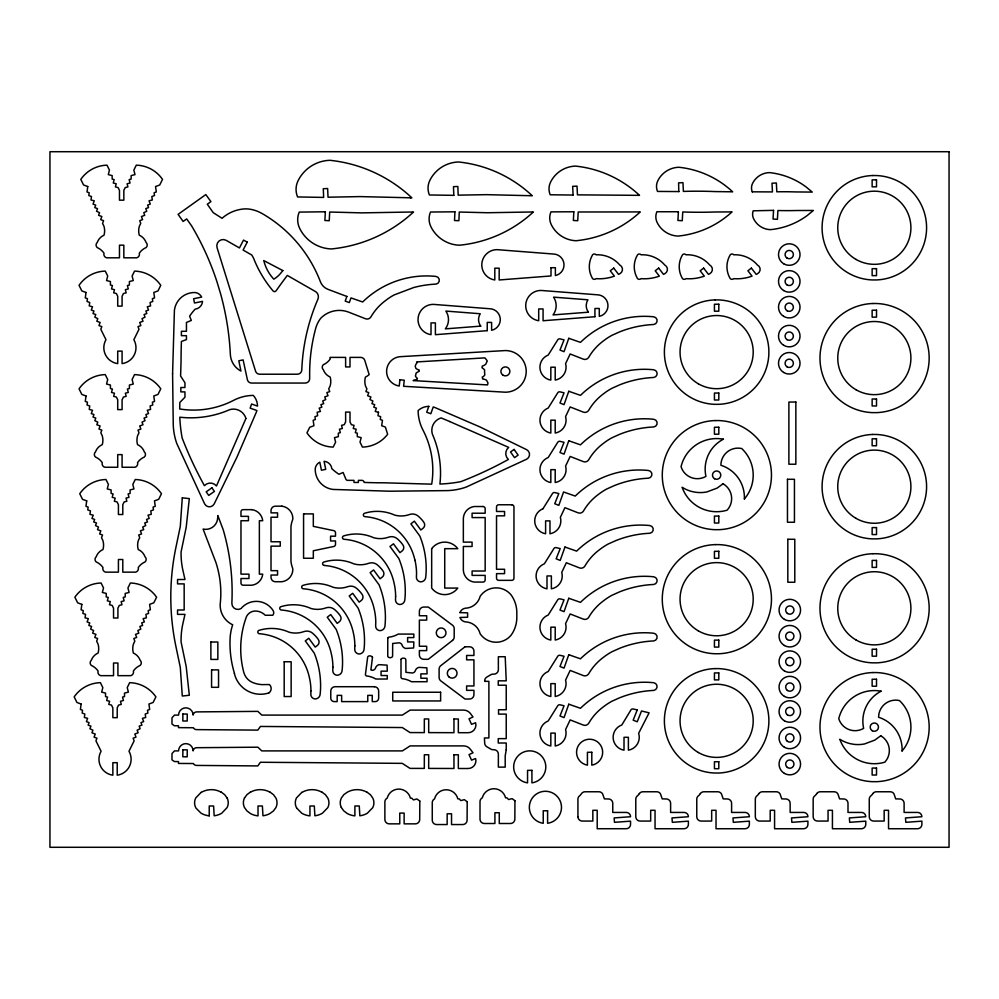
<?xml version="1.0" encoding="UTF-8"?>
<svg xmlns="http://www.w3.org/2000/svg" width="999" height="999" viewBox="0 0 999 999"><rect width="100%" height="100%" fill="white"/><g stroke="black" fill="none" stroke-linecap="round" stroke-linejoin="round"><path stroke-width="1.5" d="M678.396 211.776L677.909 220.467L682.267 220.717L682.754 211.963A444.518 444.518 0 0 0 714.585 212L732.042 211.9L731.243 212.625A92.957 92.957 0 0 1 728.059 215.359L724.088 218.444A92.957 92.957 0 0 1 678.009 236.076A24.288 24.288 0 0 1 657.142 222.502A12.9 12.9 0 0 1 656.867 211.738L678.159 211.763M244.53 797.939L246.99 794.605L250.612 791.945M201.149 792.332L195.742 797.939A10.764 10.764 0 0 0 195.929 808.041L200.961 813.124A19.493 19.493 0 0 0 209.228 815.821M301.86 792.332L296.453 797.939A10.764 10.764 0 0 0 296.641 808.041M542.969 508.741L552.447 493.618A2.173 2.173 0 0 1 554.845 492.582L558.816 493.543L554.745 503.746L558.816 505.369L563.561 491.983L575.237 496.066A91.334 91.334 0 0 1 648.438 470.479A3.884 3.884 0 0 1 648.438 478.209L646.977 478.271A104.308 104.308 0 0 0 614.373 485.576L606.718 489.011A61.426 61.426 0 0 0 599.85 493.356L597.115 495.417A54.083 54.083 0 0 0 583.541 510.901A4.471 4.471 0 0 1 578.046 512.812L564.934 507.667L560.364 517.332A13.062 13.062 0 0 1 549.974 533.766L549.974 520.891L545.604 520.891L545.604 533.766A13.062 13.062 0 0 1 542.969 508.741M678.796 191.571L678.596 182.854L682.966 182.642L683.391 191.408A444.518 444.518 0 0 1 715.222 191.583L732.667 191.808L731.88 191.084A92.957 92.957 0 0 0 728.721 188.324L724.774 185.202A92.957 92.957 0 0 0 678.821 167.258A24.288 24.288 0 0 0 657.854 180.682A12.9 12.9 0 0 0 657.504 191.433L679.02 191.571M752.272 191.82L772.452 191.92L772.002 183.217L776.36 182.992L776.822 191.808A355.332 355.332 0 0 1 795.641 191.933L812.262 192.095L806.081 186.938A74.301 74.301 0 0 0 769.355 172.602A19.418 19.418 0 0 0 752.597 183.329A10.302 10.302 0 0 0 752.085 191.333L752.322 191.92M366.87 792.057L370.442 794.754L372.839 798.139A10.702 10.702 0 0 1 372.764 807.642L367.345 813.236A19.456 19.456 0 0 1 359.84 815.771L359.265 805.993L354.895 805.993L354.895 815.858A19.73 19.73 0 0 1 347.277 813.536L343.718 810.826L341.308 807.429M321.915 792.057L325.487 794.754L327.884 798.139A10.702 10.702 0 0 1 327.809 807.642L322.39 813.236A19.456 19.456 0 0 1 314.885 815.771L314.31 805.993L309.94 805.993L309.94 815.858A19.493 19.493 0 0 1 301.661 813.161L296.666 808.029M269.992 792.057L273.551 794.754L275.961 798.139A10.702 10.702 0 0 1 275.886 807.642L273.414 810.963L269.792 813.623A19.68 19.68 0 0 1 262.962 815.771L262.387 805.993L258.017 805.993L258.017 815.858A19.73 19.73 0 0 1 250.399 813.536L246.84 810.813L244.43 807.429A10.702 10.702 0 0 1 244.505 797.926M221.204 792.057L224.763 794.754L227.173 798.139M577.934 816.707L577.934 799.212A4.358 4.358 0 0 1 580.094 795.454L581.568 793.556A4.358 4.358 0 0 1 585.077 791.77L598.888 791.77A4.358 4.358 0 0 1 602.647 793.918L604.37 798.875L608.928 798.988A4.346 4.346 0 0 1 612.762 803.308L612.762 812.437L626.273 812.437A4.271 4.271 0 0 1 630.544 816.732L614.148 817.931L614.472 822.327L630.544 821.153L630.544 824.375A4.346 4.346 0 0 1 626.186 828.72L597.202 828.733L597.202 810.301L592.832 810.301L592.832 821.066L582.292 821.066A4.346 4.346 0 0 1 577.934 816.707M209.228 815.858L209.228 805.993L213.599 805.993L214.173 815.783A19.456 19.456 0 0 0 221.691 813.261L227.073 807.629A10.702 10.702 0 0 0 227.198 798.126M268.781 692.944A26.823 26.823 0 0 1 234.353 673.376M268.806 693.019A5.395 5.395 0 0 0 269.443 684.565L265.484 684.565A27.972 27.972 0 0 1 252.198 682.317A15.16 15.16 0 0 1 243.744 672.19A92.445 92.445 0 0 1 246.578 616.358A9.928 9.928 0 0 1 256.593 611.088A14.173 14.173 0 0 1 265.235 615.247L272.777 615.247A3.896 3.896 0 0 0 273.127 610.614A19.855 19.855 0 0 0 241.059 608.541A6.019 6.019 0 0 1 231.855 603.146A222.727 222.727 0 0 0 223.189 529.707L217.832 515.584L217.695 517.395A11.926 11.926 0 0 1 203.097 529.058L215.871 562.375A98.327 98.327 0 0 1 220.18 604.27A21.641 21.641 0 0 0 232.68 624.787A49.875 49.875 0 0 0 230.095 638.511A103.734 103.734 0 0 0 234.453 673.351M201.199 792.419A20.092 20.092 0 0 1 221.141 792.182M250.662 792.045A20.192 20.192 0 0 1 269.942 792.145M301.91 792.419A20.092 20.092 0 0 1 321.853 792.182M366.82 792.145A20.192 20.192 0 0 0 347.54 792.045L343.868 794.605L341.408 797.939A10.702 10.702 0 0 0 341.283 807.454M324.188 565.422A1.723 1.723 0 0 1 322.739 563.011L322.952 562.662A1.723 1.723 0 0 1 323.963 562.012A42.482 42.482 0 0 1 354.008 563.936A24.7 24.7 0 0 0 368.756 563.299A8.704 8.704 0 0 1 377.447 564.947A42.695 42.695 0 0 1 381.643 569.168L383.067 571.103A4.346 4.346 0 0 1 382.217 577.122L380.07 578.783L373.576 569.954L370.117 572.627L379.046 584.777A86.426 86.426 0 0 1 385.239 622.802L384.99 625.761A5.045 5.045 0 0 1 379.957 630.644A4.558 4.558 0 0 1 375.649 625.761L375.774 622.502A58.329 58.329 0 0 0 374.163 608.928A55.444 55.444 0 0 0 324.188 565.446M414.91 560.152A55.444 55.444 0 0 0 364.96 516.658A1.723 1.723 0 0 1 363.511 514.223L363.723 513.873A1.723 1.723 0 0 1 364.747 513.224A42.482 42.482 0 0 1 394.792 515.147A24.7 24.7 0 0 0 409.528 514.51A8.704 8.704 0 0 1 418.219 516.158A42.695 42.695 0 0 1 422.415 520.379L423.838 522.315A4.346 4.346 0 0 1 422.989 528.334L420.841 529.994L414.348 521.166L410.889 523.838L419.817 535.988A86.426 86.426 0 0 1 426.024 574.013L425.761 576.972A5.045 5.045 0 0 1 420.729 581.855A4.558 4.558 0 0 1 416.421 576.972L416.546 573.713A58.329 58.329 0 0 0 414.935 560.139M723.413 439.198A36.576 36.576 0 0 0 681.056 466.683A17.045 17.045 0 0 0 705.943 476.373A33.704 33.704 0 0 1 723.388 439.198M210.876 642.02L210.876 659.427L217.844 659.427L217.844 642.02L210.876 642.02M211.576 669.892L211.576 687.312L218.544 687.312L218.544 669.892L211.576 669.892M284.191 661.75L284.191 696.54L291.146 696.54L291.146 661.75L284.191 661.75M303.571 513.898L303.571 558.254L313.324 558.254L313.324 550.774L333.766 546.49A2.173 2.173 0 0 0 335.502 544.355L335.502 540.946L330.569 540.946L330.569 536.188L335.502 536.188L335.502 532.779A2.173 2.173 0 0 0 333.766 530.656L313.324 526.361L313.324 513.898L303.571 513.898M431.668 548.676L431.668 588.074A16.296 16.296 0 0 0 457.792 588.074L444.73 588.074L444.73 548.676L457.792 548.676A16.296 16.296 0 0 0 431.668 548.676M453.971 754.794L453.958 768.481L428.683 768.418L428.708 754.769L424.338 754.757L424.313 768.406L410.015 768.381L402.285 763.361L260.427 762.262L257.817 765.921L196.491 765.421A3.496 3.496 0 0 1 193.419 763.536L178.471 763.436L178.484 761.588L174.388 761.55L171.965 759.827L172.015 753.558L174.475 750.898L178.571 750.898A7.28 7.28 0 0 1 185.851 743.631A7.28 7.28 0 0 1 193.132 750.898A3.559 3.559 0 0 1 196.641 747.702L257.879 747.19L261.775 750.898L402.372 750.898L410.102 745.903L463.524 745.903A8.641 8.641 0 0 1 470.429 749.337L473.014 752.784L469.018 754.595L471.54 760.152L475.599 758.541A7.78 7.78 0 0 1 467.619 768.518L458.329 768.493L458.341 754.794L453.971 754.794M453.971 718.98L453.958 732.679L428.683 732.617L428.708 718.968L424.338 718.955L424.313 732.604L410.015 732.567L402.285 727.547L260.427 726.448L257.817 730.119L196.491 729.62A3.496 3.496 0 0 1 193.419 727.734L178.471 727.634L178.484 725.786L174.388 725.749L171.965 724.013L172.015 717.757L174.475 715.097L178.571 715.097A7.28 7.28 0 0 1 185.851 707.829A7.28 7.28 0 0 1 193.132 715.097A3.559 3.559 0 0 1 196.641 711.9L257.879 711.375L261.775 715.097L402.372 715.097L410.102 710.102L463.524 710.102A8.641 8.641 0 0 1 470.429 713.536L473.014 716.982L469.018 718.793L471.54 724.35L475.599 722.739A7.78 7.78 0 0 1 467.619 732.717L458.329 732.692L458.341 718.993L453.971 718.98M551.011 267.707L551.011 275.949L499.175 279.97L499.175 268.182L494.805 268.182L494.805 279.97A15.235 15.235 0 0 1 481.83 263.773A15.235 15.235 0 0 1 497.027 249.65L553.196 254.008A10.889 10.889 0 0 1 555.382 275.549L555.382 267.707L551.011 267.707M718.805 672.926L718.805 679.894L714.435 679.894L714.435 672.926L718.805 672.926M718.805 551.311L718.805 558.279L714.435 558.279L714.435 551.311L718.805 551.311M718.805 304.233L718.805 311.201L714.435 311.201L714.435 304.233L718.805 304.233M787.474 479.283L787.474 522.252L794.442 522.252L794.442 479.283L787.474 479.283M787.824 539.273L787.824 582.242L794.792 582.242L794.792 539.273L787.824 539.273M876.51 560.414L876.51 567.382L872.139 567.382L872.139 560.414L876.51 560.414M876.51 438.786L876.51 445.754L872.139 445.754L872.139 438.786L876.51 438.786M876.51 310.202L876.51 317.158L872.139 317.158L872.139 310.202L876.51 310.202M876.51 179.857L876.51 186.825L872.139 186.825L872.139 179.857L876.51 179.857M172.59 373.726L173.214 421.965A62.525 62.525 0 0 0 176.761 443.456L204.645 503.933A5.37 5.37 0 0 0 214.186 503.933L237.038 456.968L256.331 412.2L256.905 410.539L250.137 408.129L251.598 404.008L257.505 406.106A15.947 15.947 0 0 0 253.284 395.404A43.344 43.344 0 0 0 233.741 400.274A87.113 87.113 0 0 1 179.695 408.978L179.832 402.435L184.952 397.252L184.952 391.883L180.844 391.883L180.844 387.512L184.952 387.512L184.952 382.742L180.594 376.024L181.056 361.376A535.789 535.789 0 0 1 181.418 341.471L186.451 339.585L186.451 335.664L181.393 335.664L181.393 331.293L186.451 331.293L186.451 322.44L191.333 320.417L189.598 316.221A50.662 50.662 0 0 1 195.142 309.166A8.367 8.367 0 0 0 202.535 301.373L194.493 303.009L193.619 298.726L201.661 297.09A8.367 8.367 0 0 0 195.155 292.532A20.217 20.217 0 0 0 174.413 310.289L172.59 373.726M182.892 714.023L182.829 720.991L187.2 721.028L187.263 714.06L182.892 714.023M182.892 749.824L182.829 756.792L187.2 756.83L187.263 749.862L182.892 749.824M310.951 690.809L310.839 694.068A4.558 4.558 0 0 0 315.135 698.95A5.045 5.045 0 0 0 320.167 694.068L320.429 691.108A86.426 86.426 0 0 0 314.223 653.084L305.294 640.933L308.753 638.261L315.247 647.09L317.395 645.429A4.346 4.346 0 0 0 318.244 639.41L316.82 637.462A42.695 42.695 0 0 0 312.637 633.254A8.704 8.704 0 0 0 303.933 631.605A24.7 24.7 0 0 1 289.198 632.242A42.482 42.482 0 0 0 259.153 630.319A1.723 1.723 0 0 0 258.129 630.968L257.942 631.293A1.723 1.723 0 0 0 259.378 633.728A55.444 55.444 0 0 1 309.315 677.235A58.329 58.329 0 0 1 310.951 690.809M332.904 667.107L332.792 670.379A4.558 4.558 0 0 0 337.088 675.249A5.045 5.045 0 0 0 342.12 670.379L342.382 667.407A86.426 86.426 0 0 0 336.176 629.382L327.247 617.232L330.706 614.56L337.2 623.388L339.348 621.728A4.346 4.346 0 0 0 340.197 615.709L338.773 613.773A42.695 42.695 0 0 0 334.59 609.552A8.704 8.704 0 0 0 325.886 607.904A24.7 24.7 0 0 1 311.151 608.553A42.482 42.482 0 0 0 281.106 606.63A1.723 1.723 0 0 0 280.082 607.267L279.882 607.617A1.723 1.723 0 0 0 281.331 610.027A55.444 55.444 0 0 1 331.281 653.546A58.329 58.329 0 0 1 332.904 667.107M354.857 645.854L354.745 649.113A4.558 4.558 0 0 0 359.041 653.995A5.045 5.045 0 0 0 364.086 649.113L364.335 646.153A86.426 86.426 0 0 0 358.142 608.129L349.213 595.978L352.672 593.306L359.153 602.135L361.301 600.474A4.346 4.346 0 0 0 362.15 594.455L360.726 592.507A42.695 42.695 0 0 0 356.543 588.299A8.704 8.704 0 0 0 347.839 586.65A24.7 24.7 0 0 1 333.104 587.287A42.482 42.482 0 0 0 303.059 585.364A1.723 1.723 0 0 0 302.035 586.013L301.848 586.338A1.723 1.723 0 0 0 303.284 588.773A55.444 55.444 0 0 1 353.234 632.28A58.329 58.329 0 0 1 354.857 645.854M395.629 596.366L395.517 599.625A4.558 4.558 0 0 0 399.812 604.507A5.045 5.045 0 0 0 404.857 599.625L405.107 596.665A86.426 86.426 0 0 0 398.913 558.641L389.985 546.49L393.444 543.818L399.925 552.647L402.085 550.986A4.346 4.346 0 0 0 402.922 544.967L401.498 543.031A42.695 42.695 0 0 0 397.315 538.811A8.704 8.704 0 0 0 388.623 537.162A24.7 24.7 0 0 1 373.876 537.799A42.482 42.482 0 0 0 343.831 535.876A1.723 1.723 0 0 0 342.819 536.525L342.62 536.85A1.723 1.723 0 0 0 344.056 539.285A55.444 55.444 0 0 1 394.006 582.804A58.329 58.329 0 0 1 395.629 596.366M419.805 801.073L419.705 819.492A4.346 4.346 0 0 1 415.347 823.85L404.133 823.85L404.133 813.086L399.762 813.086L399.762 823.85L389.223 823.85A4.346 4.346 0 0 1 384.877 819.492L384.877 801.997A4.358 4.358 0 0 1 387.025 798.238L387.175 798.151A11.988 11.988 0 0 1 410.427 798.151L411.725 798.151L413.499 799.912L416.933 798.963L419.805 801.073M467.207 801.76L467.095 820.191A4.346 4.346 0 0 1 462.749 824.55L451.536 824.55L451.536 813.785L447.152 813.785L447.152 824.55L436.625 824.55A4.346 4.346 0 0 1 432.267 820.191L432.267 802.697A4.358 4.358 0 0 1 434.428 798.938L434.565 798.85A11.988 11.988 0 0 1 457.829 798.85L459.115 798.85L460.889 800.611L464.323 799.662L467.207 801.76M514.947 800.723L514.847 819.143A4.346 4.346 0 0 1 510.489 823.501L499.275 823.501L499.275 812.736L494.905 812.736L494.905 823.501L484.365 823.501A4.346 4.346 0 0 1 480.007 819.143L480.007 801.648A4.358 4.358 0 0 1 482.167 797.889L482.317 797.801A11.988 11.988 0 0 1 505.569 797.801L506.868 797.801L508.628 799.562L512.062 798.613L514.947 800.723M372.49 657.392L370.891 669.867A2.935 2.935 0 0 0 373.626 670.017A3.534 3.534 0 0 0 375.711 667.482A5.145 5.145 0 0 1 379.096 664.66L387.088 665.147L387.275 671.166L381.069 671.166L381.069 675.536L387.275 675.536L387.275 679.02L375.849 679.02A23.127 23.127 0 0 0 366.371 675.948L365.384 674.862L367.669 656.992C368.269 655.169 372.003 655.669 372.49 657.392M454.92 211.813L454.52 220.517L458.891 220.717L459.278 212.038L487.475 212.737L533.379 211.963A126.448 126.448 0 0 1 527.647 216.958A103.421 103.421 0 0 1 522.227 221.179A126.836 126.836 0 0 1 459.353 245.217A33.142 33.142 0 0 1 430.881 226.698A17.595 17.595 0 0 1 430.507 212.025L454.92 211.813M325.337 211.788L324.887 220.492L329.245 220.717L329.695 212.025L361.675 212.874L413.536 211.988A140.871 140.871 0 0 1 407.155 217.57A114.897 114.897 0 0 1 401.123 222.253A140.871 140.871 0 0 1 331.293 248.951A36.813 36.813 0 0 1 299.675 228.384A19.543 19.543 0 0 1 299.25 212.088L325.337 211.788M573.838 211.776L573.364 220.467L577.722 220.717L578.196 211.988L640.272 211.925L639.185 212.912A110.29 110.29 0 0 1 635.414 216.159A89.922 89.922 0 0 1 630.694 219.83A110.29 110.29 0 0 1 576.023 240.734A28.809 28.809 0 0 1 551.273 224.638A15.297 15.297 0 0 1 550.948 211.875L573.838 211.776M773.551 210.364L773.039 219.056L777.409 219.318L777.921 210.514A355.332 355.332 0 0 0 796.752 210.514L813.361 210.464L807.155 215.584A74.301 74.301 0 0 1 770.329 229.658A19.418 19.418 0 0 1 753.646 218.818A10.302 10.302 0 0 1 753.196 210.814L773.551 210.364M182.293 497.839L180.295 526.473L175.874 547.627A242.233 242.233 0 0 0 175.874 646.253L180.295 667.394L182.293 696.028L189.323 695.267L186.201 666.57L181.081 641.945A77.697 77.697 0 0 1 183.279 621.89L184.965 614.373L177.547 614.373L177.547 610.002L184.166 610.002L184.166 583.878L177.547 583.878L177.547 579.507L184.965 579.507L183.279 571.977A77.697 77.697 0 0 1 181.081 551.923L186.201 527.31L189.323 498.601L182.293 497.839M387.762 638.049L387.749 656.268C388.099 658.191 392.245 658.191 392.595 656.268L392.682 643.481L399.051 642.819A3.534 3.534 0 0 1 402.26 645.629A5.145 5.145 0 0 0 405.644 648.451L413.636 647.964L413.823 641.945L407.617 641.945L407.617 637.574L413.823 637.574L413.823 634.09L398.201 634.09A23.127 23.127 0 0 1 388.736 637.162L387.762 638.049M417.02 362.537L416.945 362.849A7.555 7.555 0 0 0 415.247 366.283L415.821 368.281A7.118 7.118 0 0 0 419.143 369.98L419.168 371.378A9.241 9.241 0 0 0 416.046 373.176A14.785 14.785 0 0 1 415.422 375.986A5.982 5.982 0 0 0 417.382 378.409L417.02 379.62A11.089 11.089 0 0 0 413.136 380.594L487.512 384.915A5.532 5.532 0 0 0 487.887 382.667A20.829 20.829 0 0 1 486.525 380.194A9.416 9.416 0 0 0 482.642 378.983L482.255 377.073A4.895 4.895 0 0 0 484.84 374.787A20.829 20.829 0 0 1 484.615 369.867A13.287 13.287 0 0 0 482.03 367.782L482.28 366.071A8.691 8.691 0 0 0 485.889 364.048A20.829 20.829 0 0 1 487.262 361.126A13.874 13.874 0 0 0 484.815 357.879L416.571 361.938L417.02 362.537M401.011 659.328L400.986 677.559L401.973 678.646A23.127 23.127 0 0 1 411.451 681.718L427.06 681.718L427.06 678.234L420.854 678.234L420.854 673.863L427.06 673.863L426.885 667.844L418.881 667.369A5.145 5.145 0 0 0 415.497 670.179A3.534 3.534 0 0 1 412.287 672.989L405.919 672.327L405.831 659.552C405.469 657.667 401.71 657.692 401.011 659.328M399.912 379.757L399.238 386.014A14.785 14.785 0 0 1 386.638 370.317A14.785 14.785 0 0 1 401.373 356.606L505.382 350.562A20.829 20.829 0 0 1 526.211 371.391A20.829 20.829 0 0 1 505.382 392.207L403.596 386.301L404.258 380.232L399.912 379.757M87.762 186.538L87.013 191.958L89.186 192.757L88.799 195.554L91.471 196.541L90.996 199.987L94.256 200.811L93.032 204.108L95.692 205.095L94.755 207.592L97.527 208.629L96.553 211.226L99.538 212.712L98.576 215.309L101.848 216.521L100.699 219.618L103.571 220.679L102.56 223.376L103.908 226.099A15.847 15.847 0 0 1 104.008 235.202A12.612 12.612 0 0 0 97.228 242.47A3.434 3.434 0 0 0 97.228 247.577A16.321 16.321 0 0 1 104.008 253.172A3.684 3.684 0 0 0 106.631 257.817L119.468 257.817L119.468 245.18L123.839 245.18L123.839 257.817L136.676 257.817A3.684 3.684 0 0 0 139.298 253.172A16.321 16.321 0 0 1 146.079 247.577A3.434 3.434 0 0 0 146.079 242.47A12.612 12.612 0 0 0 139.298 235.202A15.847 15.847 0 0 1 139.398 226.099L140.734 223.376L139.735 220.679L142.595 219.618L141.446 216.521L144.73 215.309L143.769 212.712L146.753 211.226L145.779 208.629L148.551 207.592L147.615 205.095L150.275 204.108L149.051 200.811L152.31 199.987L151.836 196.541L154.508 195.554L154.121 192.757L156.294 191.958L155.544 186.538L159.74 184.977L162.512 179.383A32.767 32.767 0 0 0 136.289 165.172L133.854 170.092L135.002 174.613L131.131 175.599L131.131 179.083L129.158 179.583L130.032 183.017L127.098 183.766L127.897 186.913L125.2 187.587L123.839 190.347L123.839 200.175L119.468 200.175L119.468 190.347L118.107 187.587L115.409 186.913L116.209 183.766L113.274 183.017L114.148 179.583L112.163 179.083L112.163 175.599L108.304 174.613L109.44 170.092L107.005 165.172A32.767 32.767 0 0 0 80.794 179.383L83.566 184.977L87.762 186.538M86.014 292.47L85.277 297.889L87.437 298.689L87.05 301.486L89.723 302.485L89.248 305.931L92.507 306.755L91.284 310.04L93.943 311.026L93.019 313.536L95.779 314.56L94.818 317.17L97.79 318.644L96.828 321.241L100.112 322.465L98.963 325.549L101.823 326.623L100.824 329.308L105.956 339.697A16.071 16.071 0 0 0 117.72 363.624L117.72 351.124L122.09 351.124L122.09 363.624A16.071 16.071 0 0 0 133.854 339.697L138.998 329.308L137.999 326.623L140.859 325.549L139.71 322.465L142.994 321.241L142.02 318.644L145.005 317.17L144.043 314.56L146.803 313.536L145.879 311.026L148.526 310.04L147.315 306.755L150.574 305.931L150.1 302.485L152.76 301.486L152.385 298.689L154.545 297.889L153.796 292.47L158.004 290.909L160.764 285.314A32.767 32.767 0 0 0 134.553 271.104L132.118 276.024L133.267 280.544L129.395 281.531L129.395 285.027L127.422 285.527L128.284 288.948L125.35 289.698L126.149 292.844L123.451 293.531L122.09 296.278L122.09 306.106L117.72 306.106L117.72 296.278L116.359 293.531L113.674 292.844L114.46 289.698L111.526 288.948L112.4 285.527L110.427 285.027L110.427 281.531L106.556 280.544L107.705 276.024L105.27 271.104A32.767 32.767 0 0 0 79.046 285.314L81.818 290.909L86.014 292.47M86.014 395.979L85.277 401.398L87.437 402.197L87.05 404.995L89.723 405.981L89.248 409.428L92.507 410.264L91.284 413.549L93.943 414.535L93.019 417.045L95.779 418.069L94.818 420.666L97.79 422.152L96.828 424.75L100.112 425.961L98.963 429.058L101.823 430.119L100.824 432.817L102.173 435.539A15.847 15.847 0 0 1 102.273 444.642A12.612 12.612 0 0 0 95.479 451.91A3.434 3.434 0 0 0 95.479 457.03A16.321 16.321 0 0 1 102.273 462.624A3.684 3.684 0 0 0 104.883 467.257L117.72 467.257L117.72 454.62L122.09 454.62L122.09 467.257L134.927 467.257A3.684 3.684 0 0 0 137.55 462.624A16.321 16.321 0 0 1 144.331 457.03A3.434 3.434 0 0 0 144.331 451.91A12.612 12.612 0 0 0 137.55 444.642A15.847 15.847 0 0 1 137.65 435.539L138.998 432.817L137.999 430.119L140.859 429.058L139.71 425.961L142.994 424.75L142.02 422.152L145.005 420.666L144.043 418.069L146.803 417.045L145.879 414.535L148.526 413.549L147.315 410.264L150.574 409.428L150.1 405.981L152.76 404.995L152.385 402.197L154.545 401.398L153.796 395.979L158.004 394.418L160.764 388.823A32.767 32.767 0 0 0 134.553 374.613L132.118 379.533L133.267 384.053L129.395 385.04L129.395 388.524L127.422 389.023L128.284 392.457L125.35 393.206L126.149 396.353L123.451 397.04L122.09 399.787L122.09 409.615L117.72 409.615L117.72 399.787L116.359 397.04L113.674 396.353L114.46 393.206L111.526 392.457L112.4 389.023L110.427 388.524L110.427 385.04L106.556 384.053L107.705 379.533L105.27 374.613A32.767 32.767 0 0 0 79.046 388.823L81.818 394.418L86.014 395.979M86.713 500.874L85.964 506.293L88.137 507.092L87.75 509.89L90.422 510.876L89.947 514.323L93.207 515.159L91.983 518.444L94.643 519.43L93.706 521.94L96.478 522.964L95.504 525.561L98.489 527.047L97.527 529.645L100.812 530.856L99.663 533.953L102.522 535.014L101.523 537.712L102.86 540.434A15.847 15.847 0 0 1 102.959 549.537A12.612 12.612 0 0 0 96.179 556.805A3.434 3.434 0 0 0 96.179 561.925A16.321 16.321 0 0 1 102.959 567.519A3.684 3.684 0 0 0 105.582 572.152L118.419 572.152L118.419 559.515L122.79 559.515L122.79 572.152L135.627 572.152A3.684 3.684 0 0 0 138.249 567.519A16.321 16.321 0 0 1 145.03 561.925A3.434 3.434 0 0 0 145.03 556.805A12.612 12.612 0 0 0 138.249 549.537A15.847 15.847 0 0 1 138.349 540.434L139.698 537.712L138.699 535.014L141.558 533.953L140.409 530.856L143.694 529.645L142.72 527.047L145.704 525.561L144.73 522.964L147.502 521.94L146.566 519.43L149.226 518.444L148.002 515.159L151.261 514.323L150.787 510.876L153.459 509.89L153.084 507.092L155.245 506.293L154.495 500.874L158.691 499.313L161.463 493.718A32.767 32.767 0 0 0 135.252 479.508L132.817 484.428L133.953 488.948L130.095 489.935L130.095 493.419L128.109 493.918L128.983 497.352L126.049 498.101L126.848 501.248L124.151 501.935L122.79 504.682L122.79 514.51L118.419 514.51L118.419 504.682L117.058 501.935L114.361 501.248L115.16 498.101L112.225 497.352L113.099 493.918L111.126 493.419L111.126 489.935L107.255 488.948L108.404 484.428L105.969 479.508A32.767 32.767 0 0 0 79.745 493.718L82.517 499.313L86.713 500.874M81.831 604.37L81.094 609.79L83.254 610.589L82.867 613.386L85.539 614.385L85.065 617.832L88.324 618.656L87.1 621.94L89.76 622.926L88.836 625.436L91.596 626.46L90.634 629.07L93.606 630.544L92.645 633.141L95.929 634.365L94.78 637.449L97.64 638.523L96.641 641.221L97.989 643.93A15.847 15.847 0 0 1 98.089 653.046A12.612 12.612 0 0 0 91.309 660.302A3.434 3.434 0 0 0 91.309 665.421A16.321 16.321 0 0 1 98.089 671.016A3.684 3.684 0 0 0 100.699 675.661L113.536 675.661L113.536 663.024L117.919 663.024L117.919 675.661L130.757 675.661A3.684 3.684 0 0 0 133.367 671.016A16.321 16.321 0 0 1 140.147 665.421A3.434 3.434 0 0 0 140.147 660.302A12.612 12.612 0 0 0 133.367 653.046A15.847 15.847 0 0 1 133.466 643.93L134.815 641.221L133.816 638.523L136.676 637.449L135.527 634.365L138.811 633.141L137.837 630.544L140.822 629.07L139.86 626.46L142.62 625.436L141.696 622.926L144.356 621.94L143.132 618.656L146.391 617.832L145.916 614.385L148.589 613.386L148.202 610.589L150.362 609.79L149.625 604.37L153.821 602.809L156.581 597.215A32.767 32.767 0 0 0 130.37 583.004L127.934 587.936L129.083 592.444L125.212 593.431L125.212 596.927L123.239 597.427L124.101 600.849L121.166 601.598L121.965 604.745L119.281 605.431L117.919 608.179L117.919 618.006L113.536 618.006L113.536 608.179L112.175 605.431L109.49 604.745L110.29 601.598L107.343 600.849L108.217 597.427L106.244 596.927L106.244 593.431L102.373 592.444L103.521 587.936L101.086 583.004A32.767 32.767 0 0 0 74.875 597.215L77.635 602.809L81.831 604.37M81.144 704.033L80.395 709.452L82.555 710.252L82.18 713.049L84.84 714.048L84.366 717.494L87.625 718.318L86.413 721.603L89.061 722.589L88.137 725.099L90.897 726.123L89.935 728.733L92.919 730.207L91.945 732.804L95.23 734.028L94.081 737.125L96.94 738.186L95.941 740.883L101.086 751.26A16.071 16.071 0 0 0 112.85 775.187L112.85 762.687L117.22 762.687L117.22 775.187A16.071 16.071 0 0 0 128.983 751.26L134.116 740.883L133.117 738.186L135.976 737.125L134.828 734.028L138.112 732.804L137.15 730.207L140.122 728.733L139.161 726.123L141.92 725.099L140.996 722.589L143.656 721.603L142.432 718.318L145.692 717.494L145.217 714.048L147.889 713.049L147.502 710.252L149.663 709.452L148.926 704.033L153.122 702.472L155.894 696.877A32.767 32.767 0 0 0 129.67 682.667L127.235 687.599L128.384 692.12L124.513 693.094L124.513 696.59L122.54 697.09L123.414 700.524L120.479 701.261L121.279 704.407L118.581 705.094L117.22 707.841L117.22 717.669L112.85 717.669L112.85 707.841L111.488 705.094L108.791 704.407L109.59 701.261L106.656 700.524L107.517 697.09L105.544 696.59L105.544 693.094L101.673 692.12L102.822 687.599L100.387 682.667A32.767 32.767 0 0 0 74.176 696.877L76.948 702.472L81.144 704.033M378.471 412.262L377.997 415.709L380.669 416.708L380.282 419.505L382.455 420.304L381.705 425.724L385.402 427.097L387.637 434.303A32.767 32.767 0 0 1 362.462 447.09L360.015 442.157L361.163 437.637L357.292 436.663L357.292 433.166L355.319 432.667L356.193 429.233L353.259 428.496L354.058 425.349L351.361 424.662L350 421.915L350 412.075L345.629 412.075L345.629 421.915L344.268 424.662L341.571 425.349L342.37 428.496L339.435 429.233L340.309 432.667L338.336 433.166L338.336 436.663L334.465 437.637L335.614 442.157L333.179 447.09A32.767 32.767 0 0 1 306.955 432.879L309.727 427.285L313.923 425.724L313.174 420.304L315.347 419.505L314.96 416.708L317.632 415.709L317.158 412.262L320.417 411.438L319.193 408.154L321.853 407.155L320.916 404.657L323.688 403.633L322.714 401.024L325.699 399.55L324.737 396.953L328.009 395.729L326.86 392.632L329.732 391.571L328.721 388.873L330.07 386.151A15.847 15.847 0 0 0 330.169 377.048A12.612 12.612 0 0 1 323.389 369.792A3.434 3.434 0 0 1 323.389 364.672A16.321 16.321 0 0 0 330.169 359.078A3.684 3.684 0 0 1 330.07 357.392L345.629 357.392L345.629 366.933L350 366.933L350 357.392L360.639 357.392A4.358 4.358 0 0 1 364.797 360.464L369.155 374.563A12.612 12.612 0 0 1 365.459 377.048A15.847 15.847 0 0 0 365.559 386.151L366.908 388.873L365.896 391.571L368.768 392.632L367.62 395.729L370.891 396.953L369.93 399.55L372.914 401.024L371.94 403.633L374.712 404.657L373.776 407.155L376.436 408.154L375.212 411.438L378.471 412.262M506.231 749.712L505.207 755.806L505.207 767.12L498.364 767.12L498.364 754.145A4.433 4.433 0 0 0 493.918 749.712L493.019 749.712A4.446 4.446 0 0 1 490.759 749.088L486.863 746.777A4.446 4.446 0 0 1 484.69 743.194L484.415 737.949L488.886 737.949L488.886 681.343L484.69 681.343L484.69 680.656A4.446 4.446 0 0 1 486.863 677.06L490.759 674.762A4.446 4.446 0 0 1 493.019 674.138L493.918 674.138A4.433 4.433 0 0 0 498.364 669.692L498.364 656.73L505.207 656.73L506.231 680.831L498.239 680.831L498.239 685.214L506.231 685.214L506.231 709.74L498.551 709.74L498.551 714.11L506.231 714.11L506.231 738.636L498.239 738.636L498.239 743.006L506.231 743.006L506.231 749.712M459.94 612.599L467.607 612.862L467.607 617.232L459.94 617.482A6.906 6.906 0 0 0 465.384 621.878A15.747 15.747 0 0 1 480.144 633.778A19.381 19.381 0 0 0 511.001 635.314A30.145 30.145 0 0 0 516.82 617.232L516.82 612.862A30.145 30.145 0 0 0 511.001 594.78A19.381 19.381 0 0 0 480.144 596.316A15.747 15.747 0 0 1 465.384 608.204A6.906 6.906 0 0 0 459.94 612.599M346.865 296.453L345.204 301.111L349.325 302.572L350.986 297.914L362.662 301.985A91.334 91.334 0 0 1 435.851 276.411A3.884 3.884 0 0 1 435.851 284.141L434.403 284.191A104.308 104.308 0 0 0 413.723 287.525L394.13 294.93A61.426 61.426 0 0 0 387.262 299.275L384.528 301.336A54.083 54.083 0 0 0 370.966 316.833A4.471 4.471 0 0 1 365.459 318.743L349.687 312.55A25.999 25.999 0 0 0 320.579 318.419A30.569 30.569 0 0 0 315.996 327.322A172.315 172.315 0 0 0 309.653 374.425L309.665 378.596A4.446 4.446 0 0 1 305.232 383.054L251.636 383.054A4.371 4.371 0 0 1 247.415 379.832L243.119 359.902L238.836 360.776L240.934 371.066A19.868 19.868 0 0 1 230.357 354.47A278.621 278.621 0 0 0 220.592 293.806L217.045 282.018A278.621 278.621 0 0 0 191.708 226.036L186.688 218.931L183.117 221.453L178.097 214.36L205.819 194.58L210.926 201.623L207.293 204.221L213.237 212.675L222.065 218.294A37.462 37.462 0 0 1 244.98 208.878L247.952 208.941A35.027 35.027 0 0 1 261.8 213.386L263.174 214.161A133.966 133.966 0 0 1 320.429 281.805A13.062 13.062 0 0 0 328.009 289.348L346.865 296.453M428.821 406.356L426.723 412.262L430.844 413.723L433.241 406.955L434.902 407.517L479.67 426.81L526.635 449.662A5.37 5.37 0 0 1 526.635 459.215L466.171 487.087A62.525 62.525 0 0 1 444.68 490.634L389.548 491.208L332.992 489.435A20.217 20.217 0 0 1 315.234 468.706A8.379 8.379 0 0 1 319.792 462.187L321.441 470.229L325.724 469.355L324.076 461.313A8.379 8.379 0 0 1 331.868 468.706A50.662 50.662 0 0 0 338.936 474.263L343.119 472.515L346.029 479.532A2.298 2.298 0 0 0 347.789 480.357L353.996 480.357L353.996 482.455L358.366 482.455L358.366 480.357L361.888 480.357A2.173 2.173 0 0 1 363.923 481.768L364.185 482.43A535.789 535.789 0 0 0 384.091 482.804L431.693 484.153A87.113 87.113 0 0 0 422.989 430.107A43.344 43.344 0 0 1 418.106 410.577A15.947 15.947 0 0 1 428.821 406.356M568.781 338.299L564.035 351.685L559.977 350.062L564.048 339.86L560.077 338.898A2.173 2.173 0 0 0 557.679 339.935L548.201 355.057A13.062 13.062 0 0 0 550.824 380.095L550.836 367.207L555.207 367.207L555.207 380.082A13.062 13.062 0 0 0 565.584 363.648L570.167 353.983L583.266 359.128A4.471 4.471 0 0 0 588.773 357.217A54.083 54.083 0 0 1 602.335 341.733L605.069 339.672A61.426 61.426 0 0 1 611.937 335.327L619.592 331.893A104.308 104.308 0 0 1 652.21 324.588L653.658 324.525A3.884 3.884 0 0 0 653.658 316.795A91.334 91.334 0 0 0 580.469 342.382L568.781 338.299M568.781 391.271L564.035 404.657L559.977 403.034L564.048 392.832L560.077 391.87A2.173 2.173 0 0 0 557.679 392.894L548.201 408.029A13.062 13.062 0 0 0 550.824 433.054L550.836 420.167L555.207 420.167L555.207 433.054A13.062 13.062 0 0 0 565.584 416.62L570.167 406.955L583.266 412.1A4.471 4.471 0 0 0 588.773 410.189A54.083 54.083 0 0 1 602.335 394.705L605.069 392.632A61.426 61.426 0 0 1 611.937 388.299L619.592 384.865A104.308 104.308 0 0 1 652.21 377.56L653.658 377.497A3.884 3.884 0 0 0 653.658 369.767A91.334 91.334 0 0 0 580.469 395.354L568.781 391.271M568.781 440.759L564.035 454.145L559.977 452.522L564.048 442.32L560.077 441.358A2.173 2.173 0 0 0 557.679 442.382L548.201 457.517A13.062 13.062 0 0 0 550.824 482.542L550.836 469.655L555.207 469.655L555.207 482.529A13.062 13.062 0 0 0 565.584 466.108L570.167 456.443L583.266 461.588A4.471 4.471 0 0 0 588.773 459.677A54.083 54.083 0 0 1 602.335 444.193L605.069 442.12A61.426 61.426 0 0 1 611.937 437.774L619.592 434.34A104.308 104.308 0 0 1 652.21 427.035L653.658 426.985A3.884 3.884 0 0 0 653.658 419.255A91.334 91.334 0 0 0 580.469 444.842L568.781 440.759M564.959 547.04L560.202 560.427L556.143 558.816L560.214 548.601L556.243 547.639A2.173 2.173 0 0 0 553.846 548.676L544.368 563.798A13.062 13.062 0 0 0 546.99 588.836L547.002 575.948L551.373 575.948L551.373 588.823A13.062 13.062 0 0 0 561.75 572.39L566.333 562.737L579.432 567.882A4.471 4.471 0 0 0 584.939 565.971A54.083 54.083 0 0 1 598.501 550.474L601.236 548.414A61.426 61.426 0 0 1 608.104 544.068L615.759 540.634A104.308 104.308 0 0 1 648.376 533.329L649.825 533.266A3.884 3.884 0 0 0 649.825 525.549A91.334 91.334 0 0 0 576.635 551.123L564.959 547.04M568.781 598.276L564.035 611.663L559.977 610.039L564.048 599.837L560.077 598.876A2.173 2.173 0 0 0 557.679 599.899L548.201 615.034A13.062 13.062 0 0 0 550.824 640.059L550.836 627.172L555.207 627.172L555.207 640.047A13.062 13.062 0 0 0 565.584 623.626L570.167 613.96L583.266 619.105A4.471 4.471 0 0 0 588.773 617.195A54.083 54.083 0 0 1 602.335 601.71L605.069 599.637A61.426 61.426 0 0 1 611.937 595.292L619.592 591.858A104.308 104.308 0 0 1 652.21 584.552L653.658 584.502A3.884 3.884 0 0 0 653.658 576.773A91.334 91.334 0 0 0 580.469 602.36L568.781 598.276M568.781 654.732L564.035 668.119L559.977 666.495L564.048 656.281L560.077 655.332A2.173 2.173 0 0 0 557.679 656.355L548.201 671.49A13.062 13.062 0 0 0 550.824 696.515L550.836 683.628L555.207 683.628L555.207 696.503A13.062 13.062 0 0 0 565.584 680.082L570.167 670.416L583.266 675.561A4.471 4.471 0 0 0 588.773 673.651A54.083 54.083 0 0 1 602.335 658.166L605.069 656.093A61.426 61.426 0 0 1 611.937 651.748L619.592 648.314A104.308 104.308 0 0 1 652.21 641.008L653.658 640.958A3.884 3.884 0 0 0 653.658 633.229A91.334 91.334 0 0 0 580.469 658.816L568.781 654.732M568.781 704.22L564.035 717.594L559.977 715.983L564.048 705.769L560.077 704.819A2.173 2.173 0 0 0 557.679 705.843L548.201 720.966A13.062 13.062 0 0 0 550.824 746.003L550.836 733.116L555.207 733.116L555.207 745.991A13.062 13.062 0 0 0 565.584 729.557L570.167 719.904L583.266 725.049A4.471 4.471 0 0 0 588.773 723.139A54.083 54.083 0 0 1 602.335 707.642L605.069 705.581A61.426 61.426 0 0 1 611.937 701.236L619.592 697.801A104.308 104.308 0 0 1 652.21 690.496L653.658 690.434A3.884 3.884 0 0 0 653.658 682.717A91.334 91.334 0 0 0 580.469 708.291L568.781 704.22M637.225 709.952L633.166 720.167L637.225 721.778L641.52 710.988L649.1 712.824L638.636 733.303A13.062 13.062 0 0 1 628.383 750.174L628.383 737.299L624.013 737.299L624.013 750.174A13.062 13.062 0 0 1 621.815 724.987L630.869 710.027A2.173 2.173 0 0 1 633.254 708.99L637.225 709.952M245.929 418.469L216.471 485.976A7.917 7.917 0 0 0 204.42 485.676A380.594 380.594 0 0 1 182.168 438.049A144.867 144.867 0 0 1 179.808 417.195A97.015 97.015 0 0 0 229.832 409.615A12.975 12.975 0 0 1 245.929 418.469M247.24 242.12L243.094 250.05L251.81 255.045L253.534 258.117A116.408 116.408 0 0 0 273.039 290.909A1.936 1.936 0 0 0 276.136 290.759A558.653 558.653 0 0 1 284.091 279.72L287.3 275.412L314.523 291.009A6.219 6.219 0 0 1 317.894 299.25A197.303 197.303 0 0 0 301.785 369.942A4.433 4.433 0 0 1 297.352 374.213L259.728 374.213A4.371 4.371 0 0 1 255.557 371.153L217.083 247.74A6.306 6.306 0 0 1 226.024 240.26L239.423 247.939L243.531 240.097L247.24 242.12M639.41 793.556L637.936 795.454A4.358 4.358 0 0 0 635.789 799.212L635.789 816.707A4.346 4.346 0 0 0 640.134 821.066L650.674 821.066L650.674 810.301L655.044 810.301L655.044 828.733L684.04 828.733A4.346 4.346 0 0 0 688.386 824.375L688.386 821.153L672.327 822.327L672.002 817.931L688.386 816.732A4.271 4.271 0 0 0 684.128 812.437L670.616 812.437L670.616 803.308A4.346 4.346 0 0 0 666.783 798.988L662.225 798.875L660.501 793.918A4.358 4.358 0 0 0 656.743 791.77L642.931 791.77A4.358 4.358 0 0 0 639.41 793.556M700.399 793.556L698.925 795.454A4.358 4.358 0 0 0 696.765 799.212L696.765 816.707A4.346 4.346 0 0 0 701.123 821.066L711.663 821.066L711.663 810.301L716.033 810.301L716.033 828.733L745.017 828.733A4.346 4.346 0 0 0 749.375 824.375L749.375 821.153L733.303 822.327L732.991 817.931L749.375 816.732A4.271 4.271 0 0 0 745.104 812.437L731.605 812.437L731.605 803.308A4.346 4.346 0 0 0 727.759 798.988L723.201 798.875L721.478 793.918A4.358 4.358 0 0 0 717.732 791.77L703.92 791.77A4.358 4.358 0 0 0 700.399 793.556M758.953 793.556L757.467 795.454A4.358 4.358 0 0 0 755.319 799.212L755.319 816.707A4.346 4.346 0 0 0 759.677 821.066L770.204 821.066L770.204 810.301L774.575 810.301L774.575 828.733L803.571 828.733A4.346 4.346 0 0 0 807.916 824.375L807.916 821.153L791.857 822.327L791.533 817.931L807.916 816.732A4.271 4.271 0 0 0 803.658 812.437L790.147 812.437L790.147 803.308A4.346 4.346 0 0 0 786.313 798.988L781.755 798.875L780.032 793.918A4.358 4.358 0 0 0 776.273 791.77L762.462 791.77A4.358 4.358 0 0 0 758.953 793.556M816.795 793.556L815.321 795.454A4.358 4.358 0 0 0 813.161 799.212L813.161 816.707A4.346 4.346 0 0 0 817.519 821.066L828.059 821.066L828.059 810.301L832.429 810.301L832.429 828.733L861.413 828.733A4.346 4.346 0 0 0 865.771 824.375L865.771 821.153L849.699 822.327L849.375 817.931L865.771 816.732A4.271 4.271 0 0 0 861.5 812.437L848.001 812.437L848.001 803.308A4.346 4.346 0 0 0 844.155 798.988L839.597 798.875L837.874 793.918A4.358 4.358 0 0 0 834.115 791.77L820.304 791.77A4.358 4.358 0 0 0 816.795 793.556M872.901 793.556L871.428 795.454A4.358 4.358 0 0 0 869.267 799.212L869.267 816.707A4.346 4.346 0 0 0 873.626 821.066L884.165 821.066L884.165 810.301L888.536 810.301L888.536 828.733L917.519 828.733A4.346 4.346 0 0 0 921.877 824.375L921.877 821.153L905.806 822.327L905.494 817.931L921.877 816.732A4.271 4.271 0 0 0 917.606 812.437L904.107 812.437L904.107 803.308A4.346 4.346 0 0 0 900.261 798.988L895.703 798.875L893.98 793.918A4.358 4.358 0 0 0 890.234 791.77L876.41 791.77A4.358 4.358 0 0 0 872.901 793.556M282.842 270.579L280.444 273.539A26.911 26.911 0 0 1 273.813 279.171A41.683 41.683 0 0 1 264.61 263.486L263.724 260.564L282.842 270.579M723.039 483.778L717.107 488.111L706.805 491.958A33.704 33.704 0 0 1 695.828 492.282L692.207 491.595A33.704 33.704 0 0 1 682.117 487.25A36.576 36.576 0 0 0 727.085 510.189A17.045 17.045 0 0 0 723.039 483.778M880.743 735.776L874.799 740.109L864.51 743.955A33.704 33.704 0 0 1 853.521 744.28L849.912 743.593A33.704 33.704 0 0 1 839.822 739.248A36.576 36.576 0 0 0 884.789 762.187A17.045 17.045 0 0 0 880.743 735.776M452.522 640.409L428.284 659.303L423.726 659.303A4.346 4.346 0 0 1 419.368 654.944L419.368 650.611L426.685 650.611L426.685 646.241L419.368 646.241L419.368 620.117L426.685 620.117L426.685 615.746L419.368 615.746L419.368 611.413A4.346 4.346 0 0 1 423.726 607.055L428.284 607.055L452.46 625.174A4.358 4.358 0 0 1 454.195 628.658L454.195 636.975A4.358 4.358 0 0 1 452.522 640.409M465.022 646.778L440.784 665.671A4.358 4.358 0 0 0 439.11 669.105L439.11 677.434A4.358 4.358 0 0 0 440.846 680.918L465.022 699.025L469.58 699.025A4.346 4.346 0 0 0 473.938 694.68L473.938 690.334L466.62 690.334L466.62 685.963L473.938 685.963L473.938 659.839L466.62 659.839L466.62 655.469L473.938 655.469L473.938 651.136A4.346 4.346 0 0 0 469.58 646.79L465.022 646.778M613.723 268.107L610.264 270.779L614.397 276.136A43.906 43.906 0 0 1 596.091 278.659A2.597 2.597 0 0 1 592.619 278.659A23.102 23.102 0 0 1 592.619 254.795A2.31 2.31 0 0 1 596.091 254.795A29.396 29.396 0 0 1 619.792 265.01A4.883 4.883 0 0 1 619.88 273.701L618.556 274.375L613.723 268.107M658.678 268.107L655.219 270.779L659.352 276.136A43.906 43.906 0 0 1 641.046 278.659A2.597 2.597 0 0 1 637.574 278.659A23.102 23.102 0 0 1 637.574 254.795A2.31 2.31 0 0 1 641.046 254.795A29.396 29.396 0 0 1 664.747 265.01A4.883 4.883 0 0 1 664.834 273.701L663.511 274.375L658.678 268.107M703.633 268.107L700.174 270.779L704.307 276.136A43.906 43.906 0 0 1 686.001 278.659A2.597 2.597 0 0 1 682.529 278.659A23.102 23.102 0 0 1 682.529 254.795A2.31 2.31 0 0 1 686.001 254.795A29.396 29.396 0 0 1 709.702 265.01A4.883 4.883 0 0 1 709.789 273.701L708.466 274.375L703.633 268.107M751.373 268.107L747.914 270.779L752.047 276.136A43.906 43.906 0 0 1 733.741 278.659A2.597 2.597 0 0 1 730.269 278.659A23.102 23.102 0 0 1 730.269 254.795A2.31 2.31 0 0 1 733.741 254.795A29.396 29.396 0 0 1 757.442 265.01A4.883 4.883 0 0 1 757.542 273.701L756.218 274.375L751.373 268.107M211.9 487.824L206.206 491.833L208.716 495.404L214.41 491.408L211.9 487.824M514.11 449.438L510.539 451.948L514.535 457.654L518.119 455.132L514.11 449.438M410.527 197.802L360.015 196.591L328.022 197.215L327.635 188.524L323.276 188.724L323.651 197.415L297.577 196.94A19.543 19.543 0 0 1 298.114 180.644A36.813 36.813 0 0 1 329.882 160.302A140.871 140.871 0 0 1 399.525 187.5A114.897 114.897 0 0 1 405.519 192.22A140.871 140.871 0 0 1 411.863 197.852L410.527 197.802M588.386 312.188L553.034 314.922A15.235 15.235 0 0 0 553.571 297.14L587.924 299.8A10.889 10.889 0 0 0 588.386 312.188M594.917 316.72L543.069 320.741L543.069 308.953L538.698 308.953L538.698 320.741A15.235 15.235 0 0 1 525.749 304.545A15.235 15.235 0 0 1 540.946 290.434L597.102 294.78A10.889 10.889 0 0 1 599.288 316.333L599.288 308.479L594.917 308.479L594.917 316.72M480.706 326.124L445.354 328.871A15.235 15.235 0 0 0 445.879 311.076L480.244 313.748A10.889 10.889 0 0 0 480.706 326.124M487.237 330.657L435.389 334.677L435.389 322.902L431.019 322.902L431.019 334.677A15.235 15.235 0 0 1 418.069 318.481A15.235 15.235 0 0 1 433.254 304.37L489.423 308.716A10.889 10.889 0 0 1 491.608 330.269L491.608 322.415L487.237 322.415L487.237 330.657M453.808 195.342L429.395 194.967A17.595 17.595 0 0 1 429.882 180.282A33.142 33.142 0 0 1 458.479 161.975A126.836 126.836 0 0 1 521.191 186.463A103.421 103.421 0 0 1 526.573 190.722A126.448 126.448 0 0 1 532.267 195.754L486.376 194.655L458.179 195.155L457.842 186.476L453.471 186.651L453.808 195.342M573.076 195.03L550.187 194.78A15.297 15.297 0 0 1 550.611 182.018A28.809 28.809 0 0 1 575.474 166.096A110.277 110.277 0 0 1 629.994 187.387A89.922 89.922 0 0 1 634.69 191.084A110.277 110.277 0 0 1 638.436 194.368L639.51 195.354L577.447 194.855L577.022 186.126L572.664 186.338L573.076 195.03M872.789 175.524L872.139 175.549A52.248 52.248 0 0 0 822.09 227.747A52.248 52.248 0 0 0 872.152 279.945L876.51 279.945A52.248 52.248 0 0 0 926.585 227.747A52.248 52.248 0 0 0 876.51 175.549L872.789 175.524M715.084 299.9L714.435 299.925A52.248 52.248 0 0 0 664.385 352.123A52.248 52.248 0 0 0 714.46 404.32L718.805 404.32A52.248 52.248 0 0 0 768.88 352.123A52.248 52.248 0 0 0 718.805 299.925L715.084 299.9M872.964 303.496L872.277 303.521A54.595 54.595 0 0 0 819.979 358.067A54.595 54.595 0 0 0 872.289 412.624L876.847 412.624A54.595 54.595 0 0 0 929.17 358.067A54.595 54.595 0 0 0 876.847 303.521L872.964 303.496M715.259 420.554L714.572 420.579A54.595 54.595 0 0 0 662.275 475.124A54.595 54.595 0 0 0 714.597 529.67L719.143 529.67A54.595 54.595 0 0 0 771.465 475.124A54.595 54.595 0 0 0 719.143 420.579L715.259 420.554M872.789 434.453L872.139 434.478A52.248 52.248 0 0 0 822.09 486.675A52.248 52.248 0 0 0 872.152 538.873L876.51 538.873A52.248 52.248 0 0 0 926.585 486.675A52.248 52.248 0 0 0 876.51 434.478L872.789 434.453M715.259 544.605L714.572 544.63A54.595 54.595 0 0 0 662.275 599.188A54.595 54.595 0 0 0 714.597 653.733L719.143 653.733A54.595 54.595 0 0 0 771.465 599.188A54.595 54.595 0 0 0 719.143 544.63L715.259 544.605M872.964 553.708L872.277 553.733A54.595 54.595 0 0 0 819.979 608.291A54.595 54.595 0 0 0 872.289 662.837L876.847 662.837A54.595 54.595 0 0 0 929.17 608.291A54.595 54.595 0 0 0 876.847 553.733L872.964 553.708M715.084 668.593L714.435 668.618A52.248 52.248 0 0 0 664.385 720.816A52.248 52.248 0 0 0 714.46 773.014L718.805 773.026A52.248 52.248 0 0 0 768.88 720.816A52.248 52.248 0 0 0 718.805 668.618L715.084 668.593M872.964 672.552L872.277 672.577A54.595 54.595 0 0 0 819.979 727.122A54.595 54.595 0 0 0 872.289 781.668L876.847 781.668A54.595 54.595 0 0 0 929.17 727.122A54.595 54.595 0 0 0 876.847 672.577L872.964 672.552M949.05 151.711L49.95 151.711L49.95 847.289L949.05 847.289L949.05 151.711M876.51 268.669L872.139 268.669L872.139 275.637L876.51 275.637L876.51 268.669M718.805 393.044L714.435 393.044L714.435 400.012L718.805 400.012L718.805 393.044M876.51 399.013L872.139 399.013L872.139 405.969L876.51 405.969L876.51 399.013M795.853 402.048L788.885 402.048L788.885 464.223L795.853 464.223L795.853 402.048M718.805 427.247L714.435 427.247L714.435 434.215L718.805 434.215L718.805 427.247M511.788 504.77L498.688 504.77A2.173 2.173 0 0 0 496.528 506.955L496.528 511.476L504.57 511.476L504.57 515.846L496.528 515.846L496.528 569.268L504.57 569.268L504.57 573.638L496.528 573.638L496.528 578.171A2.173 2.173 0 0 0 498.688 580.344L511.788 580.344A2.173 2.173 0 0 0 513.961 578.171L513.961 506.955A2.173 2.173 0 0 0 511.788 504.77M281.93 506.168L275.412 506.168A4.383 4.383 0 0 0 271.016 510.551L271.016 512.862L277.547 512.862L277.547 517.232L271.016 517.232L271.016 541.77L280.269 541.77L280.269 546.141L271.016 546.141L271.016 570.666L277.547 570.666L277.547 575.037L271.016 575.037L271.016 577.347A4.383 4.383 0 0 0 275.412 581.73L281.955 581.73A12.512 12.512 0 0 0 292.832 569.979A7.692 7.692 0 0 0 292.145 566.795A28.409 28.409 0 0 1 290.959 561.351L290.959 526.56A28.409 28.409 0 0 1 292.145 521.103A7.692 7.692 0 0 0 292.832 517.919A12.512 12.512 0 0 0 281.93 506.168M482.992 506.518L474.25 506.518A12.512 12.512 0 0 0 463.349 518.269L463.349 542.12L472.077 542.12L472.077 546.49L463.349 546.49L463.349 570.329A12.512 12.512 0 0 0 474.225 582.08L482.992 582.08A2.173 2.173 0 0 0 485.164 579.907L485.164 575.387L472.102 575.387L472.102 571.016L485.164 571.016L485.164 517.582L472.102 517.582L472.102 513.211L485.164 513.211L485.164 508.691A2.173 2.173 0 0 0 482.992 506.518M251.873 509.652L243.144 509.652A2.173 2.173 0 0 0 240.971 511.825L240.971 516.346L248.451 516.346L248.451 520.716L240.971 520.716L240.971 574.15L248.976 574.15L248.976 578.521L240.971 578.521L240.971 583.041A2.173 2.173 0 0 0 243.144 585.214L251.91 585.214A12.512 12.512 0 0 0 262.725 574.15L259.365 574.15L259.365 520.716L262.725 520.716A12.512 12.512 0 0 0 251.873 509.652M718.805 516.058L714.435 516.058L714.435 523.026L718.805 523.026L718.805 516.058M876.51 527.597L872.139 527.597L872.139 534.565L876.51 534.565L876.51 527.597M718.805 640.122L714.435 640.122L714.435 647.09L718.805 647.09L718.805 640.122M876.51 649.225L872.139 649.225L872.139 656.193L876.51 656.193L876.51 649.225M876.51 679.245L872.139 679.245L872.139 686.213L876.51 686.213L876.51 679.245M374.3 686.713L335.115 686.713A4.346 4.346 0 0 0 330.769 691.071L330.769 698.139A3.484 3.484 0 0 0 334.253 701.61L337.175 701.61L337.175 695.366L341.646 695.366L341.646 701.61L367.769 701.61L367.769 695.366L372.252 695.366L372.252 701.61L375.174 701.61A3.484 3.484 0 0 0 378.658 698.139L378.658 691.071A4.346 4.346 0 0 0 374.3 686.713M440.621 692.245L392.732 692.245L392.732 700.948L440.621 700.948L440.621 692.245M591.795 752.284L587.424 752.284L587.424 765.159A13.062 13.062 0 0 1 578.683 745.129A13.062 13.062 0 0 1 600.536 745.129A13.062 13.062 0 0 1 591.795 765.159L591.795 752.284M718.805 761.738L714.435 761.738L714.435 768.706L718.805 768.706L718.805 761.738M876.51 768.056L872.139 768.056L872.139 775.024L876.51 775.024L876.51 768.056M531.918 770.354L527.547 770.354L527.547 782.854A16.071 16.071 0 0 1 516.196 758.266A16.071 16.071 0 0 1 543.269 758.266A16.071 16.071 0 0 1 531.918 782.854L531.918 770.354M547.602 810.776L543.231 810.776L543.231 823.276A16.071 16.071 0 0 1 531.868 798.688A16.071 16.071 0 0 1 558.953 798.688A16.071 16.071 0 0 1 547.602 823.276L547.602 810.776M449.65 421.516L441.171 417.919A12.975 12.975 0 0 0 432.33 434.016A97.015 97.015 0 0 1 439.91 484.053A144.867 144.867 0 0 0 460.751 481.68A380.594 380.594 0 0 0 508.379 459.44A7.917 7.917 0 0 1 508.691 447.39L449.65 421.516M783.616 316.333A10.764 10.764 0 0 0 800.024 307.48A10.764 10.764 0 0 0 784.165 297.702A10.764 10.764 0 0 0 783.616 316.333M783.616 290.534A10.764 10.764 0 0 0 800.024 281.693A10.764 10.764 0 0 0 784.165 271.915A10.764 10.764 0 0 0 783.616 290.534M783.616 345.254A10.764 10.764 0 0 0 800.024 336.401A10.764 10.764 0 0 0 784.165 326.623A10.764 10.764 0 0 0 783.616 345.254M783.616 372.44A10.764 10.764 0 0 0 800.024 363.586A10.764 10.764 0 0 0 784.165 353.808A10.764 10.764 0 0 0 783.616 372.44M783.616 263.711A10.764 10.764 0 0 0 800.024 254.857A10.764 10.764 0 0 0 784.165 245.08A10.764 10.764 0 0 0 783.616 263.711M784.427 619.38A10.764 10.764 0 0 0 800.561 610.064A10.764 10.764 0 0 0 784.427 600.749A10.764 10.764 0 0 0 784.427 619.38M784.427 645.516A10.764 10.764 0 0 0 800.561 636.201A10.764 10.764 0 0 0 784.427 626.885A10.764 10.764 0 0 0 784.427 645.516M787.15 310.789A4.158 4.158 0 0 0 793.381 307.192A4.158 4.158 0 0 0 787.15 303.584A4.158 4.158 0 0 0 787.15 310.789M787.15 258.167A4.158 4.158 0 0 0 793.381 254.57A4.158 4.158 0 0 0 787.15 250.961A4.158 4.158 0 0 0 787.15 258.167M787.374 613.423A4.158 4.158 0 0 0 793.943 610.476A4.158 4.158 0 0 0 788.111 606.256A4.158 4.158 0 0 0 787.374 613.423M787.15 339.71A4.158 4.158 0 0 0 793.381 336.114A4.158 4.158 0 0 0 787.15 332.505A4.158 4.158 0 0 0 787.15 339.71M787.15 366.895A4.158 4.158 0 0 0 793.381 363.299A4.158 4.158 0 0 0 787.15 359.69A4.158 4.158 0 0 0 787.15 366.895M698.338 383.791A36.576 36.576 0 0 0 753.209 352.123A36.576 36.576 0 0 0 698.338 320.442A36.576 36.576 0 0 0 698.338 383.791M698.338 630.869A36.576 36.576 0 0 0 753.209 599.2A36.576 36.576 0 0 0 698.338 567.519A36.576 36.576 0 0 0 698.338 630.869M784.427 670.953A10.764 10.764 0 0 0 800.561 661.638A10.764 10.764 0 0 0 784.427 652.322A10.764 10.764 0 0 0 784.427 670.953M784.427 696.403A10.764 10.764 0 0 0 800.561 687.075A10.764 10.764 0 0 0 784.427 677.759A10.764 10.764 0 0 0 784.427 696.403M787.374 639.56A4.158 4.158 0 0 0 793.943 636.613A4.158 4.158 0 0 0 788.111 632.392A4.158 4.158 0 0 0 787.374 639.56M784.427 747.277A10.764 10.764 0 0 0 800.561 737.961A10.764 10.764 0 0 0 784.427 728.646A10.764 10.764 0 0 0 784.427 747.277M784.427 720.791A10.764 10.764 0 0 0 800.561 711.475A10.764 10.764 0 0 0 784.427 702.16A10.764 10.764 0 0 0 784.427 720.791M787.374 664.997A4.158 4.158 0 0 0 793.943 662.05A4.158 4.158 0 0 0 788.111 657.829A4.158 4.158 0 0 0 787.374 664.997M787.374 714.834A4.158 4.158 0 0 0 793.943 711.887A4.158 4.158 0 0 0 788.111 707.667A4.158 4.158 0 0 0 787.374 714.834M784.427 773.413A10.764 10.764 0 0 0 800.561 764.098A10.764 10.764 0 0 0 784.427 754.782A10.764 10.764 0 0 0 784.427 773.413M787.374 741.32A4.158 4.158 0 0 0 793.943 738.373A4.158 4.158 0 0 0 788.111 734.153A4.158 4.158 0 0 0 787.374 741.32M503.134 375.287A4.508 4.508 0 0 0 509.89 371.391A4.508 4.508 0 0 0 503.134 367.482A4.508 4.508 0 0 0 503.134 375.287M448.726 676.723A4.883 4.883 0 0 0 456.893 674.525A4.883 4.883 0 0 0 450.924 668.556A4.883 4.883 0 0 0 448.726 676.723M787.374 767.457A4.158 4.158 0 0 0 793.943 764.51A4.158 4.158 0 0 0 788.111 760.289A4.158 4.158 0 0 0 787.374 767.457M437.674 636.263A4.883 4.883 0 0 0 445.841 634.078A4.883 4.883 0 0 0 439.872 628.109A4.883 4.883 0 0 0 437.674 636.263M856.043 639.972A36.576 36.576 0 0 0 910.901 608.304A36.576 36.576 0 0 0 856.043 576.623A36.576 36.576 0 0 0 856.043 639.972M744.38 498.976A36.576 36.576 0 0 0 741.745 448.551A17.07 17.07 0 0 0 720.903 465.259A33.704 33.704 0 0 1 744.367 498.963M714.547 478.733A4.158 4.158 0 0 0 720.791 475.137A4.158 4.158 0 0 0 714.547 471.528A4.158 4.158 0 0 0 714.547 478.733M787.15 285.002A4.158 4.158 0 0 0 793.381 281.406A4.158 4.158 0 0 0 787.15 277.797A4.158 4.158 0 0 0 787.15 285.002M856.043 389.76A36.576 36.576 0 0 0 910.901 358.079A36.576 36.576 0 0 0 856.043 326.411A36.576 36.576 0 0 0 856.043 389.76M856.043 259.428A36.576 36.576 0 0 0 910.901 227.747A36.576 36.576 0 0 0 856.043 196.079A36.576 36.576 0 0 0 856.043 259.428M698.338 752.497A36.576 36.576 0 0 0 753.209 720.816A36.576 36.576 0 0 0 698.338 689.148A36.576 36.576 0 0 0 698.338 752.497M856.043 518.356A36.576 36.576 0 0 0 910.901 486.675A36.576 36.576 0 0 0 856.043 454.995A36.576 36.576 0 0 0 856.043 518.356M902.072 750.961A33.704 33.704 0 0 0 878.608 717.257A17.07 17.07 0 0 1 899.45 700.549A36.576 36.576 0 0 1 902.085 750.973M881.118 691.196A36.576 36.576 0 0 0 838.76 718.681A17.045 17.045 0 0 0 863.636 728.371A33.704 33.704 0 0 1 881.093 691.196M872.252 730.731A4.158 4.158 0 0 0 878.483 727.135A4.158 4.158 0 0 0 872.252 723.538A4.158 4.158 0 0 0 872.252 730.731M787.374 690.434A4.158 4.158 0 0 0 793.943 687.487A4.158 4.158 0 0 0 788.111 683.266A4.158 4.158 0 0 0 787.374 690.434"/></g></svg>
